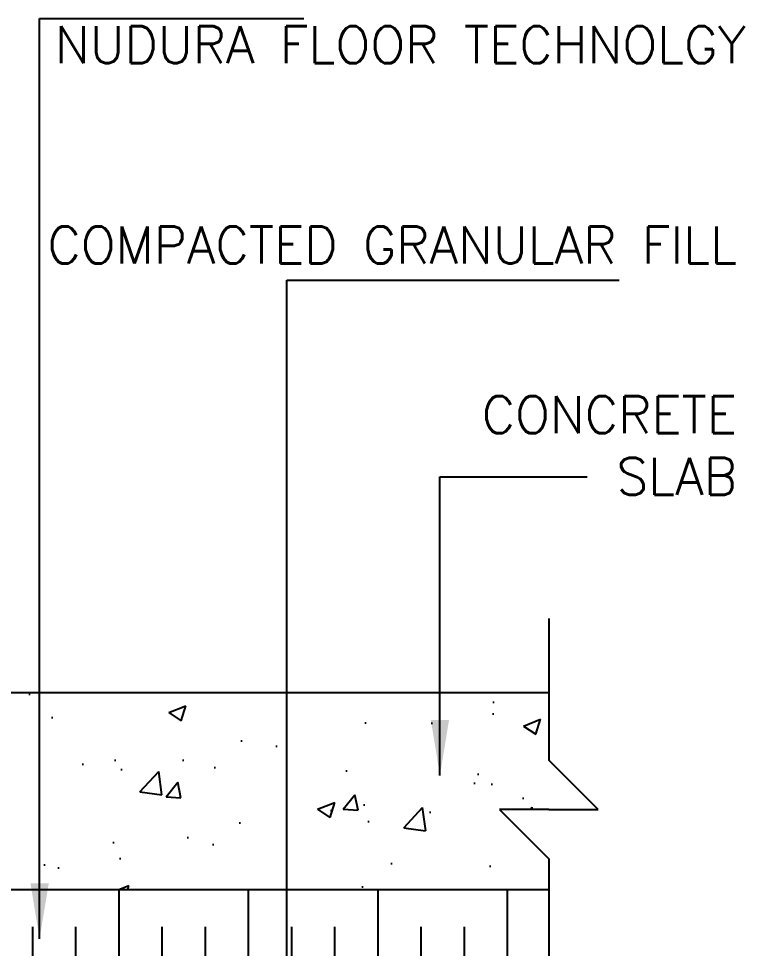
# Model space of a CAD drawing. Header units: inches. Extents: x 427.4 to 482.6, y 67.6 to 119.
# Drawn here: x 467.84 to 482.56, y 77.44 to 96.3 of the extents above; entities that cross this region are included whole.
import ezdxf

# ---------------------------------------------------------------- set-up
doc = ezdxf.new("R2010")
doc.units = ezdxf.units.IN
doc.header["$MEASUREMENT"] = 0
for name, color, linetype in [('HATCH', 12, 'Continuous'), ('LINE50', 5, 'Continuous'), ('LINE9', 9, 'Continuous'), ('TEXT', 4, 'Continuous')]:
    doc.layers.add(name, color=color, linetype=linetype)
doc.styles.add('DIM', font='romans.shx', dxfattribs={"width": 0.7})
doc.styles.add('ROMANS', font='romans.shx', dxfattribs={"height": 0.75})
doc.dimstyles.new('ext_12', dxfattribs={"dimscale": 12, "dimtxt": 0.09375, "dimasz": 0.09375, "dimexe": 0.09375, "dimexo": 0.0625, "dimgap": 0.0625, "dimtad": 1, "dimdec": 1, "dimzin": 3, "dimdsep": 46, "dimlunit": 4, "dimtxsty": 'DIM', "dimcen": 0.09, "dimdle": 0.09375, "dimclrt": 4, "dimadec": 0, "dimazin": 0, "dimtfac": 1, "dimtdec": 1, "dimtmove": 2, "dimatfit": 3, "dimfxl": 1, "dimfrac": 2, "dimtolj": 1, "dimtzin": 0, "dimarcsym": 0})

msp = doc.modelspace()

# ---------------------------------------------------------------- hatches: boundary and pattern name
at = {"layer": 'HATCH'}
h = msp.add_hatch(dxfattribs=at)
h.set_pattern_fill('AR-CONC', color=256, scale=0.5, angle=1, style=0)
h.set_pattern_definition([(51, (88.9063, 25.9283), (3.59123, -0.251123), [0.375, -4.125]), (356, (88.9063, 25.9283), (-0.75929, 3.74828), [0.3, -3.3]), (101.4514, (89.2056, 25.9074), (2.831944, 3.497155), [0.3187, -3.50571]), (47.1842, (88.889, 26.928), (5.349836, -0.73434), [0.5625, -6.1875]), (97.6356, (89.3347, 26.867), (4.5876, 4.95141), [0.47805, -5.258565]), (352.1842, (88.889, 26.928), (4.587594, 4.95141), [0.45, -4.95]), (22, (89.3931, 26.687), (3.019214, -1.9607), [0.375, -4.125]), (327, (89.393, 26.687), (1.153113, 3.64643), [0.3, -3.3]), (72.4514, (89.6448, 26.5235), (4.17233, 1.685726), [0.3187, -3.50571]), (38.5, (88.9063, 25.9283), (0.031741, 1.665277), [0, -3.26, 0, -3.35, 0, -3.3125]), (8.5, (88.9063, 25.9283), (1.28073, 1.994714), [0, -1.91, 0, -3.185, 0, -1.2625]), (328.5, (87.7915, 25.9089), (2.670674, -0.0661748), [0, -1.25, 0, -3.9, 0, -5.175]), (318.5, (87.2916, 25.9001), (2.906751, 0.551339), [0, -1.625, 0, -2.59, 0, -3.675])])
h.paths.add_polyline_path([(478.588, 80.26), (479.588, 80.26), (478.588, 81.26), (478.588, 82.635), (464.581, 82.635), (464.581, 79.135), (464.143, 79.135), (464.143, 78.635), (464.581, 78.635), (478.588, 78.635), (478.588, 79.26), (477.588, 80.26)])
h = msp.add_hatch(dxfattribs=at)
h.set_pattern_fill('INSUL', color=256, scale=7, angle=90, style=0)
h.paths.add_polyline_path([(466.831, 78.635), (466.831, 76.635), (478.588, 76.635), (478.588, 78.635)])

# ---------------------------------------------------------------- linework, layer by layer
at = {"layer": 'LINE50', "color": 5}
for p, q in [((465.581, 82.635), (478.588, 82.635)), ((466.831, 78.635), (478.588, 78.635))]:
    msp.add_line(p, q, dxfattribs=at)
at = {"layer": 'LINE9'}
for p, q in [((478.588, 84.135), (478.588, 81.26)), ((479.588, 80.26), (478.588, 81.26)), ((477.588, 80.26), (478.588, 79.26)), ((478.588, 80.26), (477.588, 80.26)), ((478.588, 80.26), (479.588, 80.26)), ((478.588, 79.26), (478.588, 68.635))]:
    msp.add_line(p, q, dxfattribs=at)

# ---------------------------------------------------------------- texts
at = {"layer": 'TEXT', "char_height": 0.75, "width": 14.45078, "attachment_point": 6, "style": 'ROMANS'}
for s, insert in [('NUDURA FLOOR TECHNOLGY', (482.588, 95.772)), ('{\\H1x;COMPACTED GRANULAR FILL}', (482.406, 91.71)), ('CONCRETE \\PSLAB', (482.406, 87.643))]:
    msp.add_mtext(s, dxfattribs=dict(at, insert=insert))

# ---------------------------------------------------------------- leaders
at = {"layer": 'TEXT'}
for points in [[(468.264, 77.635), (468.264, 96.302), (473.622, 96.302)], [(473.278, 73.719), (473.278, 90.994), (480.017, 90.994)], [(476.382, 80.951), (476.382, 87.01), (479.369, 87.01)]]:
    msp.add_leader(points, dimstyle='ext_12', override={"dimgap": 0.0625, "dimtad": 0}, dxfattribs=at)

doc.saveas('drawing.dxf')
